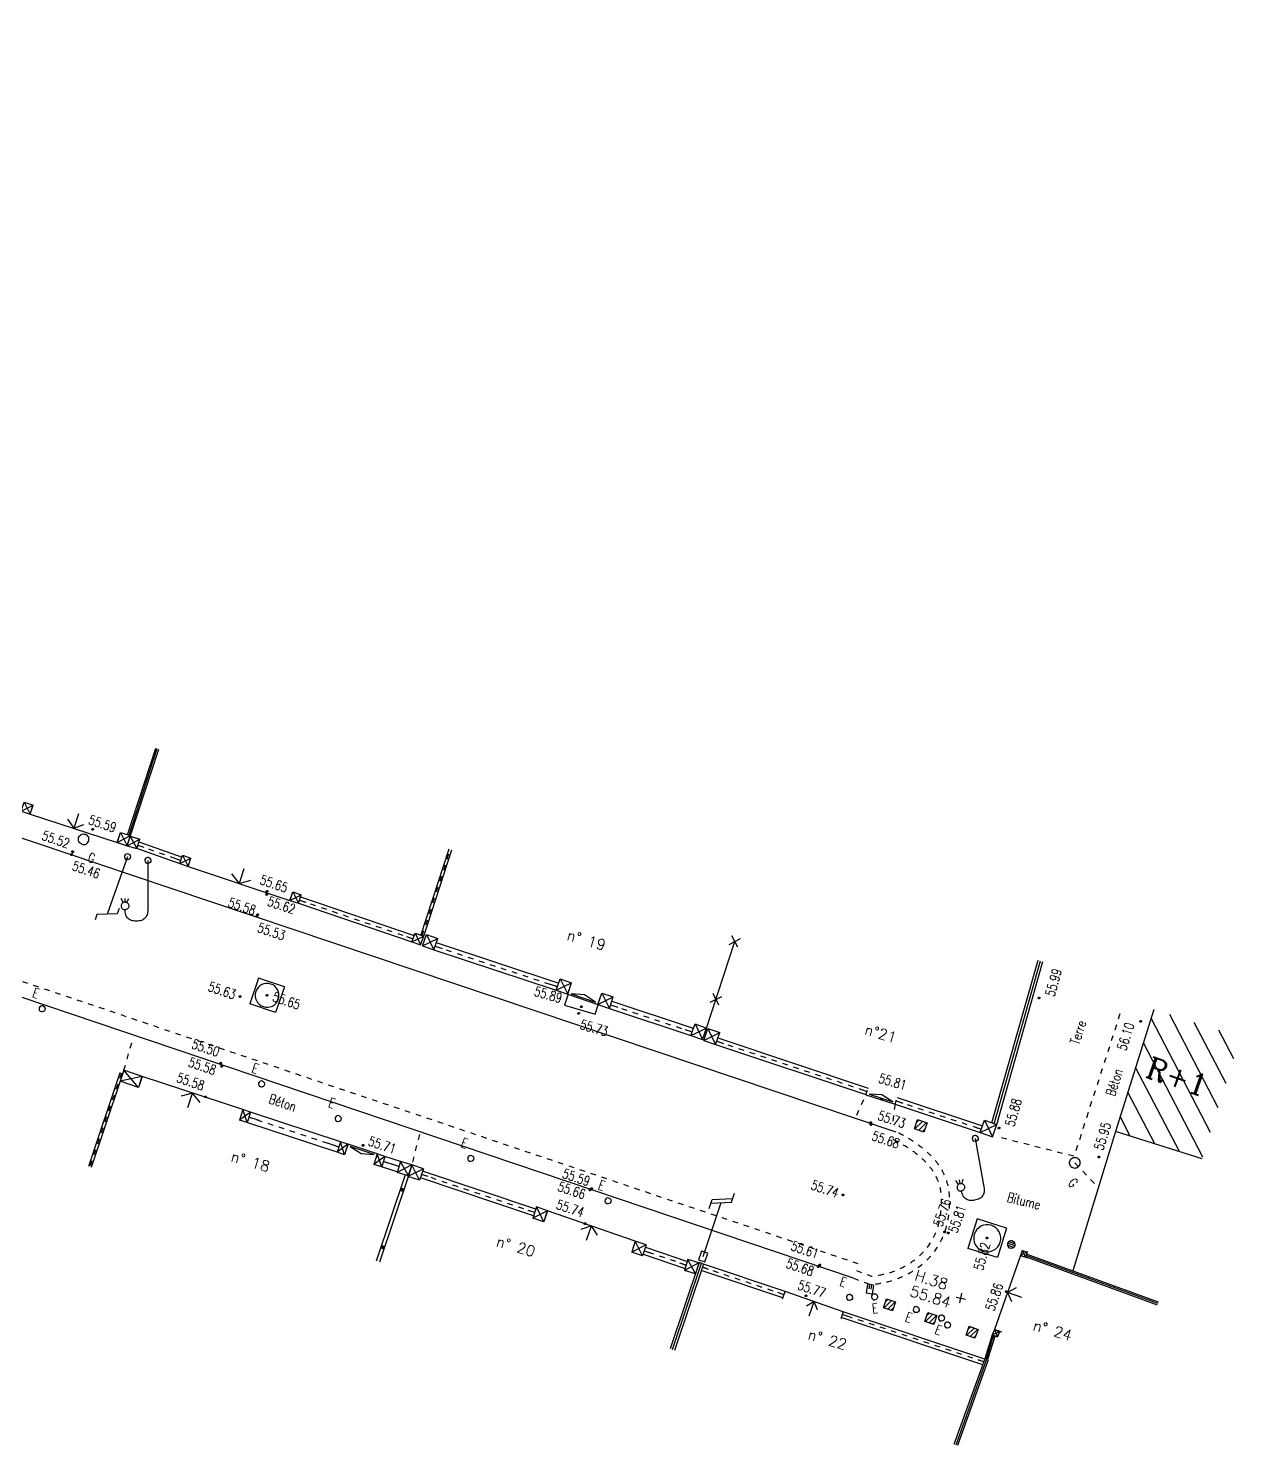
# Model space of a CAD drawing. Extents: x 661843 to 662062, y 6866352 to 6866909.
# Drawn here: x 662022.25 to 662062.19, y 6866496.06 to 6866542.75 of the extents above; entities that cross this region are included whole.
import ezdxf
from ezdxf.enums import TextEntityAlignment as Align

# ---------------------------------------------------------------- set-up
doc = ezdxf.new("R2010")
doc.units = 0
for name, pattern in [('CONTINU', [0]), ('JSI_TCO', [1, 0.5, 0.5]), ('JSI_TCO2', [1, 0.5, 0.5]), ('JSI_TIC', [0.2, 0.08, 0.01, -0.1, 0.01])]:
    doc.linetypes.add(name, pattern=pattern)
doc.layers.get('0').update_dxf_attribs({"linetype": 'CONTINUOUS'})
for name, color, linetype in [('ALTI', 140, 'CONTINUOUS'), ('BATI', 6, 'CONTINUOUS'), ('BORDURE', 7, 'CONTINU'), ('HACHURE', 7, 'CONTINUOUS'), ('LIMITE', 7, 'CONTINUOUS'), ('MOB', 6, 'CONTINUOUS'), ('NUMEROS', 1, 'CONTINUOUS'), ('OBJASS', 22, 'CONTINUOUS'), ('OBJEAU', 4, 'CONTINUOUS'), ('OBJEDF', 240, 'CONTINUOUS'), ('OBJEP', 220, 'CONTINUOUS'), ('OBJGAZ', 30, 'CONTINUOUS'), ('OBJTELECOM', 3, 'CONTINUOUS'), ('POINTS-POLYGO', 7, 'CONTINUOUS'), ('POLYGO', 240, 'CONTINUOUS'), ('TEXTE', 7, 'CONTINUOUS'), ('VOIRIE', 7, 'CONTINUOUS'), ('Z', 4, 'CONTINUOUS')]:
    doc.layers.add(name, color=color, linetype=linetype)
doc.styles.add('36-2', font='romans.shx', dxfattribs={"height": 0.36})
doc.styles.add('5-2', font='romand.shx', dxfattribs={"height": 0.35})
doc.styles.add('7-2', font='romanc.shx', dxfattribs={"height": 0.7})
doc.styles.add('ROMANS', font='romans.shx', dxfattribs={"width": 0.95, "oblique": 13.5, "height": 5})
doc.styles.get("Standard").update_dxf_attribs({"font": 'romans.shx'})
doc.linetypes.add('JSI_CLOX', pattern='A,0.8,0.1,[135,jsi_form.shx,S=0.05,R=0,X=0,Y=0],0.1', length=1)
doc.linetypes.add('JSI_MUD', pattern='A,0.0001,[130,jsi_form.shx,S=0.5,R=0,X=0.875,Y=0],-0.75', length=0.7501)
doc.linetypes.add('JSI_MUG', pattern='A,0.0001,[130,jsi_form.shx,S=0.5,R=0,X=-0.125,Y=0],-0.75', length=0.7501)
doc.linetypes.add('JSI_MUR', pattern='A,1e-06,-0.5,[130,jsi_form.shx,S=0.7,R=315,X=0.05,Y=0],-0.5', length=1.000001)

# ---------------------------------------------------------------- blocks, each defined once
blk = doc.blocks.new('$Y_001')
at = {"color": 0, "linetype": 'BYBLOCK', "flags": 128}
for points in [[(-0.5, 0), (0.5, 0)], [(0, -0.5), (0, 0.5)]]:
    blk.add_lwpolyline(points, dxfattribs=at)
blk = doc.blocks.new('TCPOINT')
at = {"color": 0}
blk.add_point((0, 0), dxfattribs=at)
at = {"layer": 'NUMEROS', "style": '36-2'}
blk.add_attdef('MAT', (0.1, 0.1), '', height=0.36, dxfattribs=at)
at = {"layer": 'Z', "style": 'ROMANS'}
blk.add_attdef('ALT', text='', height=0.36, dxfattribs=at).set_placement((0.1, -0.1), align=Align.TOP_LEFT)
blk = doc.blocks.new('$B_200')
at = {"color": 0, "linetype": 'BYBLOCK', "flags": 128}
for points in [[(0, -0.5, -0.414214), (-0.5, 0, -0.414214), (0, 0.5)], [(0, -0.5, 0.414214), (0.5, 0, 0.414214), (0, 0.5)]]:
    blk.add_lwpolyline(points, format="xyb", dxfattribs=at)
blk = doc.blocks.new('$B_136')
at = {"color": 0, "linetype": 'BYBLOCK', "flags": 128}
for points in [[(-0.156, 0.844), (-0.156, 0.938), (0.156, 1.062), (0.156, 1.156)], [(0, 0), (0, 1)]]:
    blk.add_lwpolyline(points, dxfattribs=at)
blk = doc.blocks.new('$B_130')
at = {"color": 0, "linetype": 'BYBLOCK', "flags": 128}
for points in [[(0, 0), (0, 0.812, -0.08), (0.012, 0.895, -0.117647), (0.047, 0.953, -0.117647), (0.105, 0.988, -0.08), (0.188, 1, -0.08), (0.27, 0.988, -0.117647), (0.328, 0.953, -0.117647), (0.363, 0.895, -0.08), (0.375, 0.812)], [(0.375, 0.688, -0.414214), (0.312, 0.75, -0.414214), (0.375, 0.812)], [(0.375, 0.688, 0.414214), (0.438, 0.75, 0.414214), (0.375, 0.812)]]:
    blk.add_lwpolyline(points, format="xyb", dxfattribs=at)
for points in [[(0.344, 0.688), (0.312, 0.625)], [(0.375, 0.688), (0.375, 0.625)], [(0.406, 0.688), (0.438, 0.625)]]:
    blk.add_lwpolyline(points, dxfattribs=at)
blk = doc.blocks.new('$B_137')
at = {"color": 0, "linetype": 'BYBLOCK', "flags": 128}
for points in [[(-0.156, 0.875), (0.156, 1), (0.156, 1.156)], [(-0.156, 0.781), (-0.156, 0.938), (0.156, 1.062)], [(0, 0), (0, 0.938)]]:
    blk.add_lwpolyline(points, dxfattribs=at)
blk.add_lwpolyline([(-0.055, -0.075), (0.055, -0.075), (0.055, 0.075), (-0.055, 0.075)], close=True)
blk = doc.blocks.new('$B_021')
at = {"color": 0, "linetype": 'BYBLOCK', "flags": 128}
for points in [[(0, 0), (0, 1)], [(0, 1), (1, 1)], [(0, 0), (1, 0)], [(0.34, 0), (0.34, 0.5)], [(0.66, 0), (0.66, 0.5)], [(1, 0), (1, 1)]]:
    blk.add_lwpolyline(points, dxfattribs=at)
blk = doc.blocks.new('$B_020')
at = {"color": 0, "linetype": 'BYBLOCK', "flags": 128}
for points in [[(0, 0), (0, 1)], [(0, 1), (1, 1)], [(1, 0), (1, 1)], [(0, 0), (1, 0)]]:
    blk.add_lwpolyline(points, dxfattribs=at)
for points in [[(0.5, 0.0625, -0.4142136), (0.0625, 0.5, -0.4142136), (0.5, 0.9375)], [(0.5, 0.0625, 0.4142136), (0.9375, 0.5, 0.4142136), (0.5, 0.9375)]]:
    blk.add_lwpolyline(points, format="xyb", dxfattribs=at)
blk = doc.blocks.new('$B_038')
at = {"color": 0, "linetype": 'BYBLOCK', "flags": 128}
blk.add_lwpolyline([(-0.5, 0.5), (0.5, 0.5), (0.5, -0.5), (-0.5, -0.5)], close=True, dxfattribs=at)
for points in [[(-0.34, 0.5), (-0.5, 0.19)], [(0.03, 0.5), (-0.47, -0.5)], [(0.44, 0.5), (-0.06, -0.5)], [(0.5, -0.19), (0.34, -0.5)]]:
    blk.add_lwpolyline(points, dxfattribs=at)
blk = doc.blocks.new('$B_202')
at = {"color": 0, "linetype": 'BYBLOCK', "flags": 128}
for points in [[(0, -0.5, -0.41421356), (-0.5, 0, -0.41421356), (0, 0.5)], [(0, -0.5, 0.41421356), (0.5, 0, 0.41421356), (0, 0.5)]]:
    blk.add_lwpolyline(points, format="xyb", dxfattribs=at)
for points in [[(-0.5, 0), (0.5, 0)], [(-0.4297, 0.25), (0.4297, 0.25)], [(0.4297, -0.25), (-0.4297, -0.25)]]:
    blk.add_lwpolyline(points, dxfattribs=at)
blk = doc.blocks.new('$B_030')
at = {"color": 0, "linetype": 'BYBLOCK', "flags": 128}
for points in [[(0, 0), (0, 1)], [(0, 1), (1, 1)], [(0, 1), (1, 0)], [(0, 0), (1, 1)], [(1, 0), (1, 1)], [(0, 0), (1, 0)]]:
    blk.add_lwpolyline(points, dxfattribs=at)
blk = doc.blocks.new('$B_028')
at = {"color": 0, "linetype": 'BYBLOCK', "flags": 128}
for points in [[(0, 0.5), (0, -0.5), (0.094, -0.062)], [(-0.5, -0.5), (-0.5, 0)], [(0.5, 0), (0.5, -0.5)], [(-0.094, -0.062), (0, -0.5)], [(-0.5, -0.5), (0.5, -0.5)]]:
    blk.add_lwpolyline(points, dxfattribs=at)
blk = doc.blocks.new('$B_027')
at = {"color": 0, "linetype": 'BYBLOCK', "flags": 128}
for points in [[(-0.5, -0.5), (0.5, -0.5), (0.5, -0.188)], [(-0.5, -0.5), (-0.5, -0.188)]]:
    blk.add_lwpolyline(points, dxfattribs=at)
blk.add_lwpolyline([(-0.406, -0.406), (0.406, -0.406), (0, -0.188)], close=True, dxfattribs=at)
blk = doc.blocks.new('$B_210')
at = {"linetype": 'CONTINUOUS'}
blk.add_hatch(color=0, dxfattribs=at).paths.add_polyline_path([(0, -0.5, -1), (0, 0.5, -1)])
at = {"color": 0, "linetype": 'BYBLOCK', "flags": 128}
blk.add_lwpolyline([(0, -0.5, -1), (0, 0.5, -1)], format="xyb", close=True, dxfattribs=at)
blk = doc.blocks.new('GEOCARR1')
at = {"const_width": 1}
blk.add_lwpolyline([(0, 0), (0, 1)], dxfattribs=at)
blk = doc.blocks.new('GEOCROIX')
at = {"color": 0, "linetype": 'BYBLOCK'}
for p, q in [((-0.5, 0.5), (0.5, -0.5)), ((-0.5, -0.5), (0.5, 0.5))]:
    blk.add_line(p, q, dxfattribs=at)

msp = doc.modelspace()

# ---------------------------------------------------------------- hatches: boundary and pattern name
at = {"layer": 'HACHURE', "linetype": 'CONTINUOUS', "ltscale": 2}
h = msp.add_hatch(dxfattribs=at)
h.set_pattern_fill('_USER', color=256, scale=0.6, angle=117.492, style=0, pattern_type=0)
h.set_pattern_definition([(117.49198, (661958.265, 6866695.073), (-0.5322453, -0.2769746), [])])
h.paths.add_polyline_path([(662059.33, 6866510.421), (662062.191, 6866509.518), (662060.926, 6866505.509), (662058.065, 6866506.411)])

# ---------------------------------------------------------------- linework, layer by layer
at = {"elevation": 57.333, "flags": 128}
for points in [[(662025.262, 6866508.343), (662025.357, 6866508.311)], [(662025.394, 6866508.424), (662025.274, 6866508.064)]]:
    msp.add_lwpolyline(points, dxfattribs=at)
at = {"layer": 'BATI', "elevation": 57.333, "flags": 128}
msp.add_lwpolyline([(662040.029, 6866510.932), (662039.909, 6866510.569), (662040.921, 6866510.277), (662041.022, 6866510.582)], dxfattribs=at)
at = {"layer": 'BATI', "linetype": 'JSI_TCO2', "ltscale": 2, "elevation": 57.333, "flags": 128}
for points in [[(662059.33, 6866510.421), (662058.065, 6866506.411)], [(662060.926, 6866505.509), (662058.065, 6866506.411)]]:
    msp.add_lwpolyline(points, dxfattribs=at)
at = {"layer": 'BORDURE', "linetype": 'JSI_TCO', "ltscale": 2, "elevation": 57.333, "flags": 128}
for points in [[(661942.741, 6866542.749), (661955.855, 6866538.336), (661982.331, 6866529.445), (662025.636, 6866514.857), (662050.833, 6866506.399)], [(662049.433, 6866501.573), (662015.101, 6866513.161)]]:
    msp.add_lwpolyline(points, dxfattribs=at)
at = {"layer": 'LIMITE', "linetype": 'JSI_MUG', "ltscale": 0.22}
for p, q in [((662031.178, 6866514.029, 112.977), (662031.386, 6866513.958, 112.981)), ((662047.144, 6866501.03, 113.119), (662046.936, 6866501.1, 113.122))]:
    msp.add_line(p, q, dxfattribs=at)
at = {"layer": 'LIMITE', "linetype": 'JSI_MUD', "ltscale": 0.22}
for p, q in [((662034.711, 6866512.829, 113.034), (662034.919, 6866512.758, 113.037)), ((662044.661, 6866501.864, 113.151), (662044.452, 6866501.934, 113.153))]:
    msp.add_line(p, q, dxfattribs=at)
at = {"layer": 'LIMITE', "linetype": 'JSI_MUG', "ltscale": 0.25}
for p, q in [((662035.648, 6866512.509, 113.046), (662035.885, 6866512.431, 113.049)), ((662041.432, 6866510.578, 113.119), (662041.669, 6866510.499, 113.119))]:
    msp.add_line(p, q, dxfattribs=at)
at = {"layer": 'LIMITE', "linetype": 'JSI_TCO', "ltscale": 2}
for p, q in [((662053.99, 6866506.687, 113.232), (662055.515, 6866512.054, 113.34)), ((662059.448, 6866500.69, 216.663), (662055.104, 6866502.276, 57.333)), ((662054.1, 6866499.683, 113.193), (662053.853, 6866498.892, 113.194))]:
    msp.add_line(p, q, dxfattribs=at)
at = {"layer": 'LIMITE', "linetype": 'JSI_MUD', "ltscale": 0.25}
for p, q in [((662039.443, 6866511.256, 113.1), (662039.68, 6866511.178, 113.103)), ((662043.88, 6866509.767, 113.117), (662044.117, 6866509.689, 113.117))]:
    msp.add_line(p, q, dxfattribs=at)
at = {"layer": 'LIMITE', "linetype": 'JSI_MUG', "ltscale": 0.23}
for p, q in [((662044.928, 6866509.384, 113.129), (662045.146, 6866509.311, 113.129)), ((662050.838, 6866507.415, 113.15), (662051.057, 6866507.342, 113.155))]:
    msp.add_line(p, q, dxfattribs=at)
at = {"layer": 'LIMITE', "linetype": 'JSI_MUD', "ltscale": 0.23}
for p, q in [((662049.665, 6866507.802, 113.136), (662049.883, 6866507.729, 113.136)), ((662053.427, 6866506.558, 113.209), (662053.645, 6866506.485, 113.214))]:
    msp.add_line(p, q, dxfattribs=at)
at = {"layer": 'LIMITE', "linetype": 'JSI_MUD', "ltscale": 0.36}
for p, q in [((662029.848, 6866506.764, 112.955), (662029.506, 6866506.876, 112.944)), ((662034.283, 6866505.304, 113.057), (662033.941, 6866505.416, 113.052))]:
    msp.add_line(p, q, dxfattribs=at)
at = {"layer": 'LIMITE', "linetype": 'JSI_MUG', "ltscale": 0.36}
for p, q in [((662032.48, 6866505.895, 113.042), (662032.138, 6866506.008, 113.031)), ((662034.456, 6866505.248, 113.059), (662034.113, 6866505.359, 113.054))]:
    msp.add_line(p, q, dxfattribs=at)
at = {"layer": 'LIMITE', "linetype": 'JSI_MUD', "ltscale": 0.2}
msp.add_line((662049.254, 6866500.312, 113.115), (662049.064, 6866500.376, 113.112), dxfattribs=at)
at = {"layer": 'LIMITE', "linetype": 'JSI_MUG', "ltscale": 0.1}
msp.add_line((662054.052, 6866499.698, 113.193), (662054.023, 6866499.602, 113.193), dxfattribs=at)
at = {"layer": 'LIMITE', "linetype": 'JSI_MUG', "ltscale": 0.2}
msp.add_line((662053.728, 6866498.816, 113.2), (662053.539, 6866498.88, 113.196), dxfattribs=at)
at = {"layer": 'LIMITE', "linetype": 'JSI_MUD', "ltscale": 0.1}
msp.add_line((662053.835, 6866499.002, 113.193), (662053.805, 6866498.906, 113.194), dxfattribs=at)
at = {"layer": 'LIMITE', "elevation": 57.333, "flags": 128}
for points in [[(662025.517, 6866516.184), (662026.447, 6866519.037)], [(662025.613, 6866516.153), (662026.543, 6866519.006)], [(662035.177, 6866512.868), (662036.107, 6866515.72)], [(662035.272, 6866512.837), (662036.202, 6866515.689)], [(662044.595, 6866509.812), (662045.525, 6866512.664)], [(662025.262, 6866508.343), (662024.224, 6866505.252)], [(662025.274, 6866508.064), (662024.319, 6866505.22)], [(662034.658, 6866504.982), (662033.703, 6866502.138)], [(662044.345, 6866502.086), (662043.39, 6866499.242)], [(662044.487, 6866502.038), (662043.532, 6866499.194)], [(662044.487, 6866502.038), (662044.345, 6866502.086)]]:
    msp.add_lwpolyline(points, dxfattribs=at)
at = {"layer": 'LIMITE', "linetype": 'JSI_MUR', "ltscale": 0.1, "elevation": 57.333, "flags": 128}
for points in [[(662025.565, 6866516.169), (662026.495, 6866519.021)], [(662059.467, 6866500.737), (662055.121, 6866502.323)], [(662054.052, 6866499.698), (662053.805, 6866498.906)]]:
    msp.add_lwpolyline(points, dxfattribs=at)
at = {"layer": 'LIMITE', "linetype": 'JSI_TCO', "ltscale": 2, "elevation": 57.333, "flags": 128}
for points in [[(662025.808, 6866515.74), (662027.237, 6866515.233)], [(662025.882, 6866515.948), (662027.311, 6866515.441)], [(662031.213, 6866514.133), (662034.955, 6866512.862)], [(662031.142, 6866513.925), (662034.884, 6866512.654)], [(662035.609, 6866512.39), (662039.641, 6866511.059)], [(662035.687, 6866512.628), (662039.72, 6866511.297)], [(662054.154, 6866506.64), (662055.678, 6866512.008)], [(662041.392, 6866510.459), (662044.078, 6866509.57)], [(662041.471, 6866510.697), (662044.156, 6866509.807)], [(662044.965, 6866509.493), (662049.919, 6866507.838)], [(662044.892, 6866509.275), (662049.846, 6866507.62)], [(662050.802, 6866507.306), (662053.609, 6866506.376)], [(662050.874, 6866507.524), (662053.681, 6866506.594)], [(662032.423, 6866505.724), (662029.449, 6866506.706)], [(662032.536, 6866506.066), (662029.562, 6866507.047)], [(662034.4, 6866505.077), (662033.885, 6866505.244)], [(662034.511, 6866505.419), (662033.997, 6866505.587)], [(662038.891, 6866503.626), (662035.162, 6866504.884)], [(662038.964, 6866503.844), (662035.235, 6866505.102)], [(662043.975, 6866502.111), (662042.588, 6866502.583)], [(662043.898, 6866501.884), (662042.51, 6866502.355)], [(662047.179, 6866501.134), (662044.487, 6866502.038)], [(662059.484, 6866500.784), (662055.139, 6866502.37)], [(662047.109, 6866500.926), (662044.417, 6866501.83)], [(662053.697, 6866498.722), (662049.032, 6866500.281)], [(662053.76, 6866498.911), (662049.096, 6866500.471)], [(662054.005, 6866499.713), (662053.758, 6866498.921)], [(662053.758, 6866498.921), (662052.745, 6866496.098)], [(662053.871, 6866498.881), (662052.857, 6866496.057)]]:
    msp.add_lwpolyline(points, dxfattribs=at)
at = {"layer": 'LIMITE', "linetype": 'JSI_TIC', "ltscale": 2, "elevation": 57.333, "flags": 128}
for points in [[(662025.845, 6866515.844), (662027.274, 6866515.337)], [(662035.224, 6866512.852), (662036.154, 6866515.704)], [(662031.178, 6866514.029), (662034.919, 6866512.758)], [(662035.648, 6866512.509), (662039.68, 6866511.178)], [(662041.432, 6866510.578), (662044.117, 6866509.689)], [(662044.928, 6866509.384), (662049.883, 6866507.729)], [(662025.31, 6866508.326), (662024.271, 6866505.236)], [(662050.838, 6866507.415), (662053.645, 6866506.485)], [(662032.48, 6866505.895), (662029.506, 6866506.876)], [(662034.456, 6866505.248), (662033.941, 6866505.416)], [(662038.928, 6866503.735), (662035.199, 6866504.993)], [(662043.937, 6866501.997), (662042.549, 6866502.469)], [(662047.144, 6866501.03), (662044.452, 6866501.934)], [(662053.728, 6866498.816), (662049.064, 6866500.376)]]:
    msp.add_lwpolyline(points, dxfattribs=at)
at = {"layer": 'LIMITE', "linetype": 'JSI_MUG', "ltscale": 0.22, "elevation": 57.333, "flags": 128}
msp.add_lwpolyline([(662025.845, 6866515.844), (662026.053, 6866515.77)], dxfattribs=at)
at = {"layer": 'LIMITE', "linetype": 'JSI_MUD', "ltscale": 0.22, "elevation": 57.333, "flags": 128}
msp.add_lwpolyline([(662027.066, 6866515.411), (662027.274, 6866515.337)], dxfattribs=at)
at = {"layer": 'LIMITE', "linetype": 'JSI_MUR', "ltscale": 0.17, "elevation": 57.333, "flags": 128}
msp.add_lwpolyline([(662054.072, 6866506.664), (662055.596, 6866512.031)], dxfattribs=at)
at = {"layer": 'LIMITE', "linetype": 'JSI_CLOX', "ltscale": 2, "elevation": 57.333, "flags": 128}
msp.add_lwpolyline([(662058.065, 6866506.411), (662056.666, 6866501.812)], dxfattribs=at)
at = {"layer": 'LIMITE', "linetype": 'CONTINUOUS', "elevation": 57.333, "flags": 128}
msp.add_lwpolyline([(662034.772, 6866504.943), (662033.816, 6866502.1)], dxfattribs=at)
at = {"layer": 'LIMITE', "linetype": 'JSI_MUD', "ltscale": 0.23, "elevation": 57.333, "flags": 128}
msp.add_lwpolyline([(662035.417, 6866504.919), (662035.199, 6866504.993)], dxfattribs=at)
at = {"layer": 'LIMITE', "linetype": 'JSI_MUG', "ltscale": 0.23, "elevation": 57.333, "flags": 128}
msp.add_lwpolyline([(662038.928, 6866503.735), (662038.71, 6866503.809)], dxfattribs=at)
at = {"layer": 'LIMITE', "linetype": 'JSI_MUD', "ltscale": 0.24, "elevation": 57.333, "flags": 128}
msp.add_lwpolyline([(662042.776, 6866502.392), (662042.549, 6866502.469)], dxfattribs=at)
at = {"layer": 'LIMITE', "linetype": 'JSI_MUR', "ltscale": 0.15, "elevation": 57.333, "flags": 128}
msp.add_lwpolyline([(662044.416, 6866502.062), (662043.461, 6866499.218)], dxfattribs=at)
at = {"layer": 'LIMITE', "linetype": 'JSI_MUG', "ltscale": 0.24, "elevation": 57.333, "flags": 128}
msp.add_lwpolyline([(662043.937, 6866501.997), (662043.71, 6866502.074)], dxfattribs=at)
at = {"layer": 'LIMITE', "linetype": 'JSI_MUR', "ltscale": 0.12, "elevation": 57.333, "flags": 128}
msp.add_lwpolyline([(662053.814, 6866498.901), (662052.801, 6866496.077)], dxfattribs=at)
at = {"layer": 'LIMITE', "linetype": 'JSI_MUG', "ltscale": 0.12, "elevation": 57.333, "flags": 128}
msp.add_lwpolyline([(662053.814, 6866498.901), (662053.774, 6866498.788)], dxfattribs=at)
at = {"layer": 'VOIRIE', "linetype": 'JSI_TIC', "ltscale": 2, "elevation": 57.333, "flags": 128}
for points in [[(662049.593, 6866502.047), (662015.261, 6866513.635)], [(662058.214, 6866510.283), (662056.701, 6866505.588), (662054.154, 6866506.233)], [(662025.394, 6866508.424), (662025.695, 6866509.465)], [(662049.539, 6866506.947), (662049.846, 6866507.62)], [(662050.802, 6866507.306), (662050.709, 6866506.584)], [(662035.129, 6866506.309), (662034.879, 6866505.311)], [(662056.728, 6866505.378), (662057.434, 6866504.625)]]:
    msp.add_lwpolyline(points, dxfattribs=at)
for points in [[(662049.433, 6866501.573), (662049.992, 6866501.363, 0.045212), (662050.635, 6866501.48, 0.051756), (662051.204, 6866501.704, 0.082737), (662051.923, 6866502.245, 0.112371), (662052.458, 6866503.138, 0.049938), (662052.578, 6866503.682, 0.041959), (662052.597, 6866504.289, 0.108302), (662052.393, 6866505.054, 0.052358), (662052.146, 6866505.429, 0.044054), (662051.804, 6866505.778, 0.03551), (662051.366, 6866506.101, 0.028181), (662050.833, 6866506.399)], [(662049.529, 6866501.826), (662050.028, 6866501.638, 0.043229), (662050.586, 6866501.747, 0.04957), (662051.079, 6866501.943, 0.082584), (662051.727, 6866502.432, 0.11231), (662052.202, 6866503.223, 0.050345), (662052.31, 6866503.719, 0.041611), (662052.328, 6866504.277, 0.108314), (662052.153, 6866504.931, 0.052828), (662051.934, 6866505.262, 0.043506), (662051.628, 6866505.573, 0.035686), (662051.218, 6866505.875, 0.027902), (662050.714, 6866506.156)]]:
    msp.add_lwpolyline(points, format="xyb", dxfattribs=at)

# ---------------------------------------------------------------- block references
at = {"layer": 'ALTI', "linetype": 'CONTINUOUS'}
for p, xscale, yscale, rotation in [((662024.365, 6866516.361, 57.333), 0.0600000000125097, 0.0600000000125097, 341.3831340628199), ((662023.664, 6866515.532, 57.333), 0.0600000000125097, 0.0600000000125097, 341.3831340628199), ((662023.701, 6866515.621, 57.333), 0.0600000000125097, 0.0600000000125097, 341.3831340628199), ((662030.096, 6866514.214, 57.333), 0.0600000000677324, 0.0600000000677324, 341.4426581680127), ((662030.112, 6866514.32, 57.333), 0.0600000000677324, 0.0600000000677324, 341.4426581680127), ((662029.769, 6866513.495, 57.333), 0.0600000000677324, 0.0600000000677324, 341.4426581680127), ((662029.8, 6866513.551, 57.333), 0.0600000000677324, 0.0600000000677324, 341.4426581680127), ((662029.218, 6866510.853, 57.333), 0.0599999998540025, 0.0599999998540025, 161.3493304044661), ((662030.111, 6866510.893, 57.333), 0.0599999998540025, 0.0599999998540025, 161.3493304044661), ((662055.546, 6866510.803, 57.333), 0.0600000002658086, 0.0600000002658086, 74.15509353106216), ((662040.464, 6866510.515, 57.333), 0.060000000114824, 0.060000000114824, 343.9441871524694), ((662040.377, 6866510.301, 57.333), 0.060000000114824, 0.060000000114824, 343.9441871524694), ((662058.896, 6866510.034, 57.333), 0.0599999996108973, 0.0599999996108973, 252.4919771107206), ((662028.579, 6866508.658, 57.333), 0.0599999998540025, 0.0599999998540025, 161.3493304044661), ((662028.618, 6866508.556, 57.333), 0.0599999998540025, 0.0599999998540025, 161.3493304044661), ((662028.081, 6866507.549, 57.333), 0.0599999998540025, 0.0599999998540025, 161.3493304044661), ((662050.355, 6866507.478, 57.333), 0.0600000000683689, 0.0600000000683689, 262.670557852624), ((662050.003, 6866506.703, 57.333), 0.0600000000677324, 0.0600000000677324, 341.4426581680127), ((662050.011, 6866506.638, 57.333), 0.0600000000677324, 0.0600000000677324, 341.4426581680127), ((662054.225, 6866506.523, 57.333), 0.0600000002658086, 0.0600000002658086, 74.15509353106216), ((662033.276, 6866505.949, 57.333), 0.0600000001492598, 0.0600000001492598, 161.7360291278789), ((662057.519, 6866505.566, 57.333), 0.0599999996045099, 0.0599999996045099, 253.0771608126146), ((662040.755, 6866504.484, 57.333), 0.0599999998540025, 0.0599999998540025, 161.3493304044661), ((662040.804, 6866504.526, 57.333), 0.0599999998540025, 0.0599999998540025, 161.3493304044661), ((662049.085, 6866504.319, 57.333), 0.0599999998540025, 0.0599999998540025, 161.3493304044661), ((662040.589, 6866503.372, 57.333), 0.0599999998540025, 0.0599999998540025, 161.3493304044661), ((662052.441, 6866503.097, 57.333), 0.0600000003526183, 0.0600000003526183, 250.6470646682998), ((662052.559, 6866503.064, 57.333), 0.0600000001513801, 0.0600000001513801, 250.8283893603277), ((662053.833, 6866502.896, 57.333), 0.0600000002568008, 0.0600000002568008, 254.5912021600077), ((662048.277, 6866501.955, 57.333), 0.0599999998540025, 0.0599999998540025, 161.3493304044661), ((662048.322, 6866502.007, 57.333), 0.0599999998540025, 0.0599999998540025, 161.3493304044661), ((662054.469, 6866501.134, 57.333), 0.0600000000406948, 0.0600000000406948, 159.8273805062991), ((662047.868, 6866500.995, 57.333), 0.0600000000523287, 0.0600000000523287, 161.4400595376992)]:
    msp.add_blockref('$B_210', p, dxfattribs=dict(at, xscale=xscale, yscale=yscale, rotation=rotation))
at = {"layer": 'LIMITE', "linetype": 'CONTINUOUS'}
for name, p, xscale, yscale, rotation in [('$B_030', (662022.011, 6866516.957, 57.333), 0.3116261383237968, 0.3116000002402636, 342.0782911521655), ('$B_028', (662023.819, 6866516.633, 57.333), 3.015128065338388, 0.5000000000742785, 341.9824285466182), ('$B_030', (662025.175, 6866515.929, 57.333), 0.3477528576619456, 0.347800000107635, 342.1521626948828), ('$B_030', (662025.506, 6866515.822, 57.333), 0.3276520411817996, 0.3277000001405792, 343.2300816419342), ('$B_028', (662029.266, 6866514.819, 57.333), 3.533885713935593, 0.5000000000742785, 341.5228982852272), ('$B_030', (662027.237, 6866515.233, 57.333), 0.2889764696459688, 0.2890000002310066, 341.4978324374067), ('$B_030', (662030.863, 6866514.022, 57.333), 0.2957692511333166, 0.2958000001595751, 340.9063647022713), ('$B_030', (662034.884, 6866512.654, 57.333), 0.3030776962762955, 0.3031000000969749, 340.1932319534322), ('$B_030', (662035.229, 6866512.522, 57.333), 0.4021820980308604, 0.4022000004694276, 340.8407423148035), ('$B_030', (662039.641, 6866511.059, 57.333), 0.3963035452457997, 0.3962999999968085, 341.4223369156659), ('$B_027', (662040.597, 6866510.995, 57.333), 1.053500545962134, 0.5000000000742785, 340.7366062121109), ('$B_030', (662041.011, 6866510.586, 57.333), 0.4013447520274692, 0.401300000081211, 341.6573608758589), ('$B_030', (662044.078, 6866509.57, 57.333), 0.4038217426916031, 0.4038000001234123, 340.0789299431063), ('$B_030', (662044.502, 6866509.409, 57.333), 0.4122036511057823, 0.4121999997069428, 340.9741276686888), ('$B_030', (662026, 6866508.222, 57.333), 0.6382319482922265, 0.3799999999072889, 161.5495942257584), ('$B_028', (662027.58, 6866507.437, 57.333), 3.493873851480278, 0.5000000000742785, 161.7286239095043), ('$B_027', (662050.402, 6866507.7, 57.333), 1.006000049805664, 0.5000000000742785, 341.8044529829677), ('$B_030', (662029.562, 6866507.047, 57.333), 0.2572515111655832, 0.359999999569679, 161.9855717003136), ('$B_030', (662053.609, 6866506.376, 57.333), 0.428371427709796, 0.4284000001670167, 340.8625447274564), ('$B_030', (662032.778, 6866505.984, 57.333), 0.255610191287084, 0.359999999569679, 161.3746391109497), ('$B_027', (662033.181, 6866505.588, 57.333), 1.013951261207503, 0.5000000000742785, 161.7165990967005), ('$B_030', (662033.997, 6866505.587, 57.333), 0.2674448729241429, 0.359999999569679, 162.696600958843), ('$B_030', (662034.879, 6866505.311, 57.333), 0.3834427857579317, 0.3834000003377067, 163.6885092028364), ('$B_030', (662035.261, 6866505.181, 57.333), 0.4035071250507132, 0.4035000003047625, 161.1738211460825), ('$B_030', (662039.353, 6866503.798, 57.333), 0.3857373716226493, 0.3857000001897266, 161.3000836187926), ('$B_028', (662040.716, 6866503.058, 57.333), 3.06232957733464, 0.5000000000742785, 160.7799022855116), ('$B_030', (662042.604, 6866502.673, 57.333), 0.3784820868914877, 0.3784999998817727, 162.0367032152402), ('$B_030', (662054.99, 6866502.489, 57.333), 0.1712129959323724, 0.1712000002875684, 253.0633262218623), ('$B_030', (662044.336, 6866502.08, 57.333), 0.376665289121821, 0.3767000000376066, 162.7774680077812), ('$B_028', (662054.747, 6866501.021, 57.333), 2.590492416821156, 0.5000000000742785, 250.6307846568863), ('$B_028', (662048.056, 6866500.566, 57.333), 2.02810521419848, 0.5000000000742785, 160.9035545298842), ('$B_030', (662054.081, 6866499.882, 57.333), 0.1854027240703826, 0.1853999997829825, 245.6913998566608)]:
    msp.add_blockref(name, p, dxfattribs=dict(at, xscale=xscale, yscale=yscale, rotation=rotation))
at = {"layer": 'LIMITE'}
for name, p, xscale, yscale, zscale, rotation in [('GEOCROIX', (662045.525, 6866512.664, 57.333), 0.2999999997320559, 0.2999999997320559, 0.2999999997320559, 71.94108506088583), ('GEOCROIX', (662044.905, 6866510.763, 57.333), 0.2999999997320559, 0.2999999997320559, 0.2999999997320559, 71.94108506088583), ('GEOCARR1', (662034.499, 6866504.508, 57.333), 0.120000000324473, 0.120000000324473, 0.120000000324473, 251.4299609108528), ('GEOCARR1', (662033.862, 6866502.612, 57.333), 0.120000000324473, 0.120000000324473, 0.120000000324473, 251.4299609108528)]:
    msp.add_blockref(name, p, dxfattribs=dict(at, xscale=xscale, yscale=yscale, zscale=zscale, rotation=rotation))
at = {"layer": 'MOB', "linetype": 'CONTINUOUS'}
for name, p, xscale, yscale, rotation in [('$B_038', (662051.65, 6866506.594, 57.333), 0.3307446899368739, 0.3307000001916117, 340.8813259411485), ('$B_202', (662054.628, 6866502.682, 57.333), 0.2500000000067596, 0.2500000000067596, 159.82738053049), ('$B_038', (662050.623, 6866500.698, 57.333), 0.3105673679834891, 0.3106000002235785, 161.1248539008734), ('$B_038', (662051.981, 6866500.245, 57.333), 0.3105358271803314, 0.3106000002235785, 161.1423619483514), ('$B_038', (662053.34, 6866499.792, 57.333), 0.3105673680936442, 0.3106000002235785, 161.1248539078214)]:
    msp.add_blockref(name, p, dxfattribs=dict(at, xscale=xscale, yscale=yscale, rotation=rotation))
at = {"layer": 'OBJASS', "linetype": 'CONTINUOUS'}
for p, xscale, yscale, rotation in [((662030.681, 6866511.175, 57.333), 0.8999936109930379, 0.9000000003201547, 161.3457305900196), ((662054.48, 6866503.226, 57.333), 1.020726927311667, 1.02069999975389, 162.7847732002362)]:
    msp.add_blockref('$B_020', p, dxfattribs=dict(at, xscale=xscale, yscale=yscale, rotation=rotation))
at = {"layer": 'OBJEAU', "linetype": 'CONTINUOUS'}
for name, p, xscale, yscale, rotation in [('$B_200', (662022.697, 6866510.451, 57.333), 0.1999999999839889, 0.1999999999839889, 161.3493300745187), ('$B_200', (662029.929, 6866507.971, 57.333), 0.1999999999839889, 0.1999999999839889, 161.3493300745187), ('$B_200', (662032.452, 6866506.829, 57.333), 0.1999999999839889, 0.1999999999839889, 161.3493300745187), ('$B_200', (662036.821, 6866505.515, 57.333), 0.1999999999839889, 0.1999999999839889, 161.3493300745187), ('$B_200', (662041.345, 6866504.121, 57.333), 0.1999999999839889, 0.1999999999839889, 161.3493300745187), ('$B_200', (662049.301, 6866500.941, 57.333), 0.2000000001570796, 0.2000000001570796, 161.5135844365385), ('$B_021', (662050.091, 6866501.349, 57.333), 0.1999688975736196, 0.3000000004174739, 172.3370861601795), ('$B_200', (662050.128, 6866500.961, 57.333), 0.200000000035423, 0.200000000035423, 186.6193690284584), ('$B_200', (662051.502, 6866500.538, 57.333), 0.2000000001570796, 0.2000000001570796, 161.5135844365385), ('$B_200', (662052.332, 6866500.258, 57.333), 0.2000000001570796, 0.2000000001570796, 161.5135844365385), ('$B_200', (662052.529, 6866500.029, 57.333), 0.2000000001570796, 0.2000000001570796, 161.5135844365385)]:
    msp.add_blockref(name, p, dxfattribs=dict(at, xscale=xscale, yscale=yscale, rotation=rotation))
at = {"layer": 'OBJEDF', "linetype": 'CONTINUOUS', "xscale": 2.000000000058898, "yscale": 2.000000000058898, "rotation": 341.4400599155061}
msp.add_blockref('$B_137', (662044.481, 6866502.287, 57.333), dxfattribs=at)
at = {"layer": 'OBJEP', "linetype": 'CONTINUOUS'}
for name, p, xscale, yscale, rotation in [('$B_130', (662026.182, 6866515.336, 57.333), 1.999999999972949, 1.999999999972949, 179.9268831519344), ('$B_200', (662026.182, 6866515.336, 57.333), 0.1999999999060595, 0.1999999999060595, 160.462429614014), ('$B_130', (662053.446, 6866506.178, 57.333), 2.000000000167216, 2.000000000167216, 190.1008000123576), ('$B_200', (662053.446, 6866506.178, 57.333), 0.1999999999459499, 0.1999999999459499, 161.6784636495954)]:
    msp.add_blockref(name, p, dxfattribs=dict(at, xscale=xscale, yscale=yscale, rotation=rotation))
at = {"layer": 'OBJGAZ', "linetype": 'CONTINUOUS'}
for p, xscale, yscale, rotation in [((662024.068, 6866516.033, 57.333), 0.3499999999442618, 0.3499999999442618, 341.3831340557221), ((662056.728, 6866505.378, 57.333), 0.3500000002474335, 0.3500000002474335, 313.1380433647042)]:
    msp.add_blockref('$B_200', p, dxfattribs=dict(at, xscale=xscale, yscale=yscale, rotation=rotation))
at = {"layer": 'OBJTELECOM', "linetype": 'CONTINUOUS'}
for name, xscale, yscale, rotation in [('$B_136', 2.000000000196712, 2.000000000196712, 160.4624295123217), ('$B_200', 0.1999999999060595, 0.1999999999060595, 160.462429614014)]:
    msp.add_blockref(name, (662025.51, 6866515.453, 57.333), dxfattribs=dict(at, xscale=xscale, yscale=yscale, rotation=rotation))
at = {"layer": 'POINTS-POLYGO'}
ref = msp.add_blockref('TCPOINT', (662052.972, 6866500.92, 57.333), dxfattribs=dict(at, rotation=359.518964722964))
ref.add_attrib('MAT', 'H.38', (662051.419, 6866501.515, 57.333), dxfattribs={"layer": 'NUMEROS', "height": 0.36, "rotation": 342.5914, "style": '36-2'})
ref.add_attrib('ALT', '55.84', dxfattribs={"layer": 'Z', "height": 0.36, "rotation": 342.5914, "style": 'ROMANS'}).set_placement((662051.365, 6866501.344, 57.333), align=Align.TOP_LEFT)
at = {"layer": 'POLYGO', "linetype": 'CONTINUOUS', "xscale": 0.3200000000209822, "yscale": 0.3200000000209822, "zscale": 0.3200000000209822, "rotation": 348.0799646896258}
msp.add_blockref('$Y_001', (662052.972, 6866500.92, 113.174), dxfattribs=at)

# ---------------------------------------------------------------- texts
at = {"layer": 'ALTI', "linetype": 'CONTINUOUS', "width": 0.75}
for s, rotation, p in [('55.59', 341.3831, (662024.302, 6866516.846, 57.333)), ('55.46', 341.3831, (662023.765, 6866515.329, 57.333)), ('55.62', 341.4427, (662030.201, 6866514.161, 57.333)), ('55.53', 341.4427, (662029.87, 6866513.293, 57.333)), ('55.99', 74.1551, (662055.744, 6866510.913, 57.333)), ('55.73', 343.9442, (662040.486, 6866510.103, 57.333)), ('55.88', 74.1551, (662054.422, 6866506.633, 57.333)), ('55.68', 341.4427, (662050.112, 6866506.436, 57.333))]:
    msp.add_text(s, height=0.32, rotation=rotation, dxfattribs=at).set_placement(p, align=Align.TOP_LEFT)
for s, rotation, p in [('55.52', 341.3831, (662022.663, 6866516.027, 57.333)), ('55.65', 341.4427, (662029.848, 6866514.565, 57.333)), ('55.58', 341.4427, (662028.797, 6866513.821, 57.333)), ('55.89', 343.9442, (662038.887, 6866510.888, 57.333)), ('55.81', 343.5411, (662050.237, 6866508.026, 57.333)), ('55.73', 341.4427, (662050.206, 6866506.804, 57.333))]:
    msp.add_text(s, height=0.32, rotation=rotation, dxfattribs=at).set_placement(p)
for s, rotation, p in [('55.63', 341.3493, (662029.067, 6866510.905, 57.333)), ('55.65', 341.3493, (662031.191, 6866510.569, 57.333)), ('55.74', 341.3493, (662048.933, 6866504.37, 57.333)), ('55.82', 74.5912, (662053.79, 6866502.742, 57.333))]:
    msp.add_text(s, height=0.32, rotation=rotation, dxfattribs=at).set_placement(p, align=Align.MIDDLE_RIGHT)
for s, rotation, p in [('56.10', 72.492, (662058.695, 6866509.93, 57.333)), ('55.50', 341.3493, (662028.479, 6866508.861, 57.333)), ('55.58', 341.3493, (662027.981, 6866507.751, 57.333)), ('55.95', 73.0772, (662057.929, 6866506.65, 57.333)), ('55.71', 341.736, (662034.297, 6866505.666, 57.333)), ('55.59', 341.3493, (662040.689, 6866504.596, 57.333)), ('55.74', 341.3493, (662040.489, 6866503.574, 57.333)), ('55.76', 70.6471, (662052.662, 6866504.119, 57.333)), ('55.61', 341.3493, (662048.222, 6866502.21, 57.333)), ('55.77', 341.4401, (662048.447, 6866500.924, 57.333)), ('55.86', 70.7073, (662054.374, 6866501.34, 57.333))]:
    msp.add_text(s, height=0.32, rotation=rotation, dxfattribs=at).set_placement(p, align=Align.RIGHT)
for s, rotation, p in [('55.58', 341.3493, (662028.468, 6866508.565, 57.333)), ('55.66', 341.3493, (662040.639, 6866504.473, 57.333)), ('55.81', 70.8284, (662052.852, 6866504.015, 57.333)), ('55.68', 341.3493, (662048.164, 6866501.939, 57.333))]:
    msp.add_text(s, height=0.32, rotation=rotation, dxfattribs=at).set_placement(p, align=Align.TOP_RIGHT)
at = {"layer": 'BATI', "style": '7-2'}
msp.add_text('R+1', height=0.7, rotation=340.7714, dxfattribs=at).set_placement((662059.017, 6866508.222, 57.333))
at = {"layer": 'OBJEAU', "linetype": 'CONTINUOUS', "width": 0.75}
for rotation, p in [(341.3493, (662022.534, 6866510.781, 57.333)), (341.3493, (662029.766, 6866508.301, 57.333)), (341.3493, (662032.289, 6866507.159, 57.333)), (341.3493, (662036.657, 6866505.844, 57.333)), (341.3493, (662041.182, 6866504.45, 57.333)), (341.5136, (662049.137, 6866501.27, 57.333)), (6.6194, (662050.26, 6866500.434, 57.333)), (341.5136, (662051.298, 6866500.098, 57.333)), (341.5136, (662052.276, 6866499.688, 57.333))]:
    msp.add_text('E', height=0.32, rotation=rotation, dxfattribs=at).set_placement(p, align=Align.RIGHT)
at = {"layer": 'OBJGAZ', "linetype": 'CONTINUOUS', "width": 0.75}
for rotation, p in [(341.3831, (662024.278, 6866515.609, 57.333)), (313.138, (662056.713, 6866504.905, 57.333))]:
    msp.add_text('G', height=0.32, rotation=rotation, dxfattribs=at).set_placement(p, align=Align.TOP_LEFT)
at = {"layer": 'TEXTE', "style": '5-2'}
for s, p in [('n° 19', (662039.959, 6866512.731, 57.333)), ('n°21', (662049.768, 6866509.618, 57.333)), ('n° 18', (662028.888, 6866505.437, 57.333)), ('n° 20', (662037.633, 6866502.639, 57.333)), ('n° 24', (662055.323, 6866499.873, 57.333)), ('n° 22', (662047.901, 6866499.574, 57.333))]:
    msp.add_text(s, height=0.35, rotation=343.5162, dxfattribs=at).set_placement(p)
at = {"layer": 'TEXTE', "linetype": 'CONTINUOUS', "width": 0.75}
for s, rotation, p in [('Terre', 72.135, (662056.836, 6866509.668, 57.333)), ('Béton', 72.492, (662058.027, 6866508.026, 57.333)), ('Bitume', 345.7884, (662055.051, 6866504.118, 57.333))]:
    msp.add_text(s, height=0.32, rotation=rotation, dxfattribs=at).set_placement(p, align=Align.MIDDLE_CENTER)
msp.add_text('Béton', height=0.32, rotation=341.3493, dxfattribs=at).set_placement((662031.01, 6866507.057, 57.333), align=Align.RIGHT)

doc.saveas('drawing.dxf')
